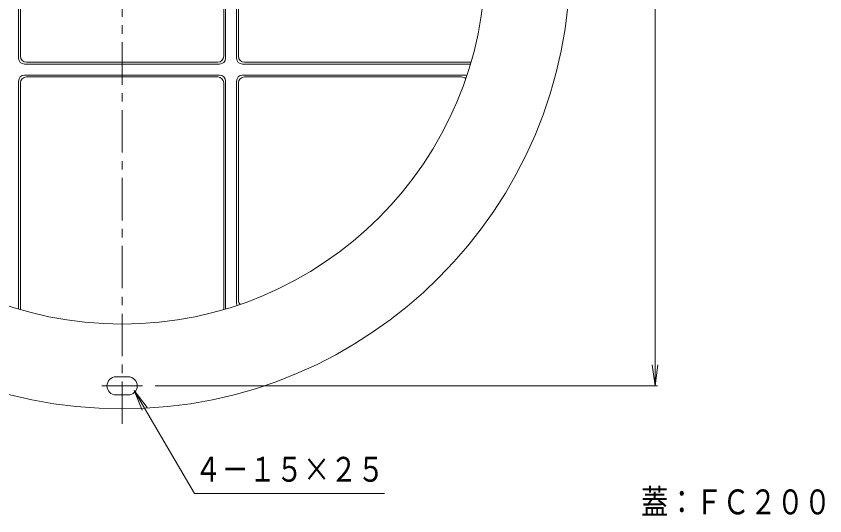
# Model space of a CAD drawing. Units: millimetres, scale not verified. Extents: x -687 to 540, y -936 to 985.
# Drawn here: x -210 to 457, y -178 to 234 of the extents above; entities that cross this region are included whole.
import ezdxf
from ezdxf.enums import TextEntityAlignment as Align

# ---------------------------------------------------------------- set-up
doc = ezdxf.new("R2010")
doc.units = ezdxf.units.MM
doc.header["$LTSCALE"] = 7
doc.linetypes.add('CHAIN1', pattern=[8, 5, -1, 1, -1])
for name, color, linetype, lineweight in [('0-1_躯体', 2, 'Continuous', 18), ('0-2_仕上', 3, 'Continuous', 18), ('0-4_その他', 7, 'Continuous', 18), ('0-5_寸法', 7, 'Continuous', 18)]:
    doc.layers.add(name, color=color, linetype=linetype, lineweight=lineweight)
doc.styles.add('ＭＳ ゴシック', font='')
doc.styles.get('ＭＳ ゴシック').set_extended_font_data('MS Gothic')

msp = doc.modelspace()

# ---------------------------------------------------------------- linework, layer by layer
at = {"layer": '0-1_躯体'}
for p, q in [((-117.859, -63.129), (-127.859, -63.129)), ((-117.859, -78.129), (-127.859, -78.129))]:
    msp.add_line(p, q, dxfattribs=at)
at = {"layer": '0-1_躯体', "linetype": 'CHAIN1'}
msp.add_line((-106.089, -70.629), (-139.63, -70.629), dxfattribs=at)
at = {"layer": '0-1_躯体'}
for centre, radius, start, end in [((-122.859, 280.371), 370, 0.00015, 0), ((-122.859, 280.371), 300, 180, 0), ((-127.859, -70.629), 7.5, 90, 270), ((-117.859, -70.629), 7.5, 270, 90)]:
    msp.add_arc(centre, radius, start, end, dxfattribs=at)
at = {"layer": '0-2_仕上', "linetype": 'CHAIN1'}
msp.add_line((-122.859, -102.085), (-122.859, 668.901), dxfattribs=at)
at = {"layer": '0-2_仕上'}
for p, q in [((-208.359, 199.871), (-208.359, 280.371)), ((-206.787, 201.451), (-206.787, 280.371)), ((-38.932, 201.451), (-38.932, 280.371)), ((-37.359, 199.871), (-37.359, 280.371)), ((-28.359, 199.871), (-28.359, 280.371)), ((-26.779, 201.451), (-26.779, 280.371)), ((-203.36, 194.871), (-42.359, 194.871)), ((-201.787, 196.451), (-43.932, 196.451)), ((-23.359, 194.871), (164.699, 194.871)), ((-21.779, 196.451), (164.346, 196.451)), ((-208.359, 180.871), (-208.359, -7.187)), ((-203.36, 185.871), (-42.359, 185.871)), ((-201.787, 184.298), (-43.932, 184.298)), ((-37.359, 180.871), (-37.359, -7.187)), ((-28.359, 180.871), (-28.36, -2.321)), ((-23.359, 185.871), (159.832, 185.871)), ((-21.779, 184.298), (157.319, 184.298)), ((-206.787, 179.298), (-206.787, -6.833)), ((-38.932, 179.298), (-38.932, -6.833)), ((-26.779, 179.298), (-26.779, 0.196))]:
    msp.add_line(p, q, dxfattribs=at)
for centre, start, end in [((-201.787, 201.451), 180, 270), ((-43.932, 201.451), 270, 0), ((-21.779, 201.451), 180, 270), ((-203.36, 199.871), 180, 270), ((-42.359, 199.871), 270, 0), ((-23.359, 199.871), 180, 270), ((164.346, 201.451), 270, 279.65236), ((-203.36, 180.871), 90, 180), ((-201.787, 179.298), 90, 180), ((-43.932, 179.298), 0, 90), ((-42.359, 180.871), 0, 90), ((-23.359, 180.871), 90, 179.99944), ((-21.779, 179.298), 90, 180), ((157.319, 179.298), 45.14613, 90), ((159.832, 180.871), 67.54517, 90), ((-21.779, 0.196), 180, 224.85547), ((-23.359, -2.321), 180, 202.45634), ((-201.787, -6.833), 180, 189.65115), ((-43.932, -6.833), 350.34885, 0)]:
    msp.add_arc(centre, 5, start, end, dxfattribs=at)
at = {"layer": '0-4_その他'}
for p, q in [((317.141, -70.629), (317.141, 631.371)), ((317.141, -70.629), (314.856, -53.279)), ((317.141, -70.629), (319.425, -53.279)), ((-95.589, -70.629), (319.241, -70.629)), ((-112.884, -74.526), (-63.035, -159.398)), ((-112.884, -74.526), (-106.187, -90.694)), ((-112.884, -74.526), (-102.23, -88.41)), ((-63.035, -159.398), (93.673, -159.398))]:
    msp.add_line(p, q, dxfattribs=at)

# ---------------------------------------------------------------- texts
at = {"layer": '0-4_その他', "color": 6, "style": 'ＭＳ ゴシック', "width": 0.8}
msp.add_text('４－１５×２５', height=20.53, dxfattribs=at).set_placement((-63.035, -155.898), align=Align.BOTTOM_LEFT)
at = {"layer": '0-5_寸法', "color": 6, "style": 'ＭＳ ゴシック', "width": 0.8}
msp.add_text('蓋：ＦＣ２００', height=20.53, dxfattribs=at).set_placement((305.652, -182.783), align=Align.BOTTOM_LEFT)

doc.saveas('drawing.dxf')
